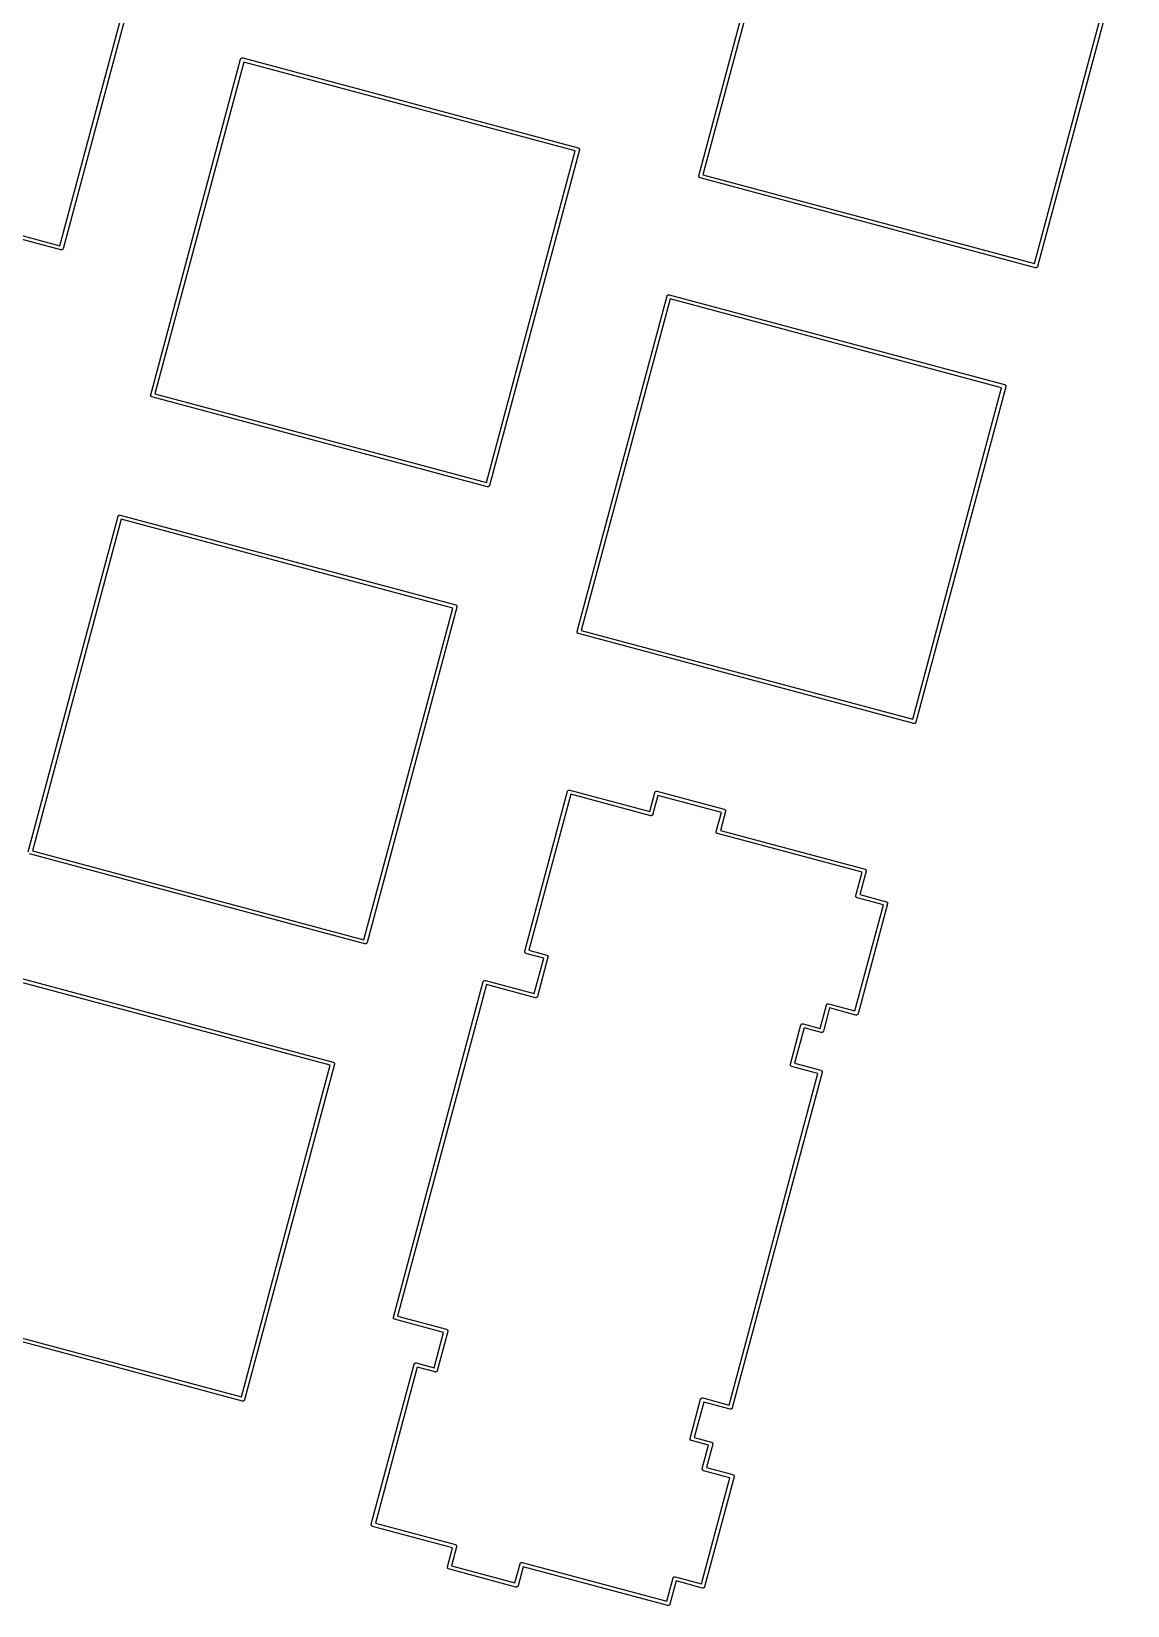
# Model space of a CAD drawing. Extents: x -13 to 326, y -133 to -5.
# Drawn here: x 103.2 to 147.3, y -133.5 to -70.1 of the extents above; entities that cross this region are included whole.
import ezdxf

# ---------------------------------------------------------------- set-up
doc = ezdxf.new("R2010")
doc.units = 0
doc.header["$MEASUREMENT"] = 0
doc.layers.add('BLACK', color=7, linetype='CONTINUOUS')

msp = doc.modelspace()

# ---------------------------------------------------------------- linework, layer by layer
at = {"layer": 'BLACK', "linetype": 'CONTINUOUS'}
for p, q in [((130.054, -75.9189), (133.673, -62.412)), ((133.799, -62.5315), (130.222, -75.8783)), ((104.333, -78.7392), (107.91, -65.3924)), ((108.078, -65.3518), (104.459, -78.8587)), ((143.569, -79.4545), (147.146, -66.1077)), ((147.314, -66.0671), (143.695, -79.574)), ((107.986, -84.7343), (111.605, -71.2274)), ((111.731, -71.3469), (108.155, -84.6937)), ((111.605, -71.2274), (111.607, -71.2209)), ((111.605, -71.2274), (111.605, -71.2274)), ((111.607, -71.2209), (111.611, -71.2153)), ((111.611, -71.2153), (111.614, -71.2092)), ((111.614, -71.2092), (111.619, -71.2044)), ((111.619, -71.2044), (111.622, -71.1988)), ((111.622, -71.1988), (111.628, -71.195)), ((111.628, -71.195), (111.633, -71.1902)), ((111.633, -71.1902), (111.639, -71.1873)), ((111.639, -71.1873), (111.645, -71.1834)), ((111.645, -71.1834), (111.651, -71.1817)), ((111.651, -71.1817), (111.657, -71.1788)), ((111.657, -71.1788), (111.664, -71.1782)), ((111.664, -71.1782), (111.67, -71.1765)), ((111.67, -71.1765), (111.677, -71.1771)), ((111.677, -71.1771), (111.684, -71.1765)), ((111.684, -71.1765), (111.69, -71.1782)), ((111.69, -71.1782), (111.69, -71.1782)), ((111.69, -71.1782), (125.197, -74.7974)), ((125.078, -74.9231), (111.731, -71.3469)), ((104.374, -78.9078), (90.8671, -75.2887)), ((90.9866, -75.1629), (104.333, -78.7392)), ((121.502, -88.2699), (125.078, -74.9231)), ((125.247, -74.8825), (121.627, -88.3894)), ((125.197, -74.7974), (125.197, -74.7974)), ((125.197, -74.7974), (125.204, -74.7991)), ((125.204, -74.7991), (125.209, -74.803)), ((125.209, -74.803), (125.216, -74.8059)), ((125.216, -74.8059), (125.22, -74.8107)), ((125.22, -74.8107), (125.226, -74.8145)), ((125.226, -74.8145), (125.23, -74.8201)), ((125.23, -74.8201), (125.235, -74.8249)), ((125.235, -74.8249), (125.237, -74.831)), ((125.237, -74.831), (125.241, -74.8366)), ((125.241, -74.8366), (125.243, -74.8431)), ((125.243, -74.8431), (125.246, -74.8492)), ((125.246, -74.8492), (125.247, -74.856)), ((125.247, -74.856), (125.248, -74.8625)), ((125.248, -74.876), (125.247, -74.8825)), ((125.247, -74.8825), (125.247, -74.8825)), ((125.248, -74.8625), (125.248, -74.8693)), ((125.248, -74.8693), (125.248, -74.876)), ((130.052, -75.9254), (130.054, -75.9189)), ((130.053, -75.9321), (130.052, -75.9254)), ((130.052, -75.9389), (130.053, -75.9321)), ((130.054, -75.9454), (130.052, -75.9389)), ((130.054, -75.9189), (130.054, -75.9189)), ((130.054, -75.9522), (130.054, -75.9454)), ((130.057, -75.9583), (130.054, -75.9522)), ((130.059, -75.9648), (130.057, -75.9583)), ((130.063, -75.9704), (130.059, -75.9648)), ((130.066, -75.9765), (130.063, -75.9704)), ((130.071, -75.9813), (130.066, -75.9765)), ((130.074, -75.9869), (130.071, -75.9813)), ((130.08, -75.9907), (130.074, -75.9869)), ((130.085, -75.9955), (130.08, -75.9907)), ((130.091, -75.9984), (130.085, -75.9955)), ((130.096, -76.0023), (130.091, -75.9984)), ((130.103, -76.004), (130.096, -76.0023)), ((143.61, -79.6232), (130.103, -76.004)), ((130.103, -76.004), (130.103, -76.004)), ((130.222, -75.8783), (143.569, -79.4545)), ((104.38, -78.9096), (104.374, -78.9078)), ((104.374, -78.9078), (104.374, -78.9078)), ((104.387, -78.909), (104.38, -78.9096)), ((104.394, -78.9096), (104.387, -78.909)), ((104.401, -78.9078), (104.394, -78.9096)), ((104.407, -78.9073), (104.401, -78.9078)), ((104.413, -78.9044), (104.407, -78.9073)), ((104.42, -78.9026), (104.413, -78.9044)), ((104.425, -78.8988), (104.42, -78.9026)), ((104.432, -78.8959), (104.425, -78.8988)), ((104.436, -78.8911), (104.432, -78.8959)), ((104.442, -78.8872), (104.436, -78.8911)), ((104.446, -78.8817), (104.442, -78.8872)), ((104.451, -78.8769), (104.446, -78.8817)), ((104.453, -78.8708), (104.451, -78.8769)), ((104.457, -78.8652), (104.453, -78.8708)), ((104.459, -78.8587), (104.457, -78.8652)), ((104.459, -78.8587), (104.459, -78.8587)), ((143.616, -79.6249), (143.61, -79.6232)), ((143.61, -79.6232), (143.61, -79.6232)), ((143.623, -79.6243), (143.616, -79.6249)), ((143.63, -79.6249), (143.623, -79.6243)), ((143.636, -79.6232), (143.63, -79.6249)), ((143.643, -79.6226), (143.636, -79.6232)), ((143.649, -79.6197), (143.643, -79.6226)), ((143.656, -79.618), (143.649, -79.6197)), ((143.661, -79.6141), (143.656, -79.618)), ((143.668, -79.6112), (143.661, -79.6141)), ((143.672, -79.6064), (143.668, -79.6112)), ((143.678, -79.6026), (143.672, -79.6064)), ((143.682, -79.597), (143.678, -79.6026)), ((143.687, -79.5922), (143.682, -79.597)), ((143.689, -79.5861), (143.687, -79.5922)), ((143.693, -79.5805), (143.689, -79.5861)), ((143.695, -79.574), (143.693, -79.5805)), ((143.695, -79.574), (143.695, -79.574)), ((125.154, -94.265), (128.774, -80.7581)), ((128.899, -80.8776), (125.323, -94.2244)), ((128.774, -80.7581), (128.775, -80.7516)), ((128.774, -80.7581), (128.774, -80.7581)), ((128.775, -80.7516), (128.779, -80.746)), ((128.779, -80.746), (128.782, -80.7399)), ((128.782, -80.7399), (128.787, -80.7351)), ((128.787, -80.7351), (128.791, -80.7296)), ((128.791, -80.7296), (128.796, -80.7257)), ((128.796, -80.7257), (128.801, -80.7209)), ((128.801, -80.7209), (128.807, -80.718)), ((128.807, -80.718), (128.813, -80.7142)), ((128.813, -80.7142), (128.819, -80.7124)), ((128.819, -80.7124), (128.825, -80.7095)), ((128.825, -80.7095), (128.832, -80.7089)), ((128.832, -80.7089), (128.839, -80.7072)), ((128.839, -80.7072), (128.845, -80.7078)), ((128.845, -80.7078), (128.852, -80.7072)), ((128.852, -80.7072), (128.859, -80.7089)), ((128.859, -80.7089), (128.859, -80.7089)), ((128.859, -80.7089), (142.366, -84.3281)), ((142.246, -84.4539), (128.899, -80.8776)), ((107.984, -84.7408), (107.986, -84.7343)), ((107.985, -84.7475), (107.984, -84.7408)), ((107.984, -84.7543), (107.985, -84.7475)), ((107.986, -84.7608), (107.984, -84.7543)), ((107.986, -84.7343), (107.986, -84.7343)), ((107.987, -84.7676), (107.986, -84.7608)), ((107.99, -84.7737), (107.987, -84.7676)), ((107.991, -84.7802), (107.99, -84.7737)), ((107.995, -84.7858), (107.991, -84.7802)), ((107.998, -84.7919), (107.995, -84.7858)), ((108.003, -84.7967), (107.998, -84.7919)), ((108.007, -84.8022), (108.003, -84.7967)), ((108.012, -84.8061), (108.007, -84.8022)), ((108.017, -84.8109), (108.012, -84.8061)), ((108.023, -84.8138), (108.017, -84.8109)), ((108.029, -84.8177), (108.023, -84.8138)), ((108.035, -84.8194), (108.029, -84.8177)), ((121.542, -88.4386), (108.035, -84.8194)), ((108.035, -84.8194), (108.035, -84.8194)), ((108.155, -84.6937), (121.502, -88.2699)), ((138.67, -97.8006), (142.246, -84.4539)), ((142.415, -84.4133), (138.796, -97.9201)), ((142.366, -84.3281), (142.366, -84.3281)), ((142.366, -84.3281), (142.372, -84.3299)), ((142.372, -84.3299), (142.378, -84.3337)), ((142.378, -84.3337), (142.384, -84.3366)), ((142.384, -84.3366), (142.389, -84.3414)), ((142.389, -84.3414), (142.394, -84.3453)), ((142.394, -84.3453), (142.398, -84.3508)), ((142.398, -84.3508), (142.403, -84.3556)), ((142.403, -84.3556), (142.406, -84.3617)), ((142.406, -84.3617), (142.41, -84.3673)), ((142.41, -84.3673), (142.411, -84.3738)), ((142.411, -84.3738), (142.414, -84.38)), ((142.414, -84.38), (142.415, -84.3867)), ((142.415, -84.3867), (142.417, -84.3932)), ((142.417, -84.4067), (142.415, -84.4133)), ((142.415, -84.4133), (142.415, -84.4133)), ((142.417, -84.3932), (142.416, -84.4)), ((142.416, -84.4), (142.417, -84.4067)), ((121.549, -88.4403), (121.542, -88.4386)), ((121.542, -88.4386), (121.542, -88.4386)), ((121.555, -88.4397), (121.549, -88.4403)), ((121.562, -88.4403), (121.555, -88.4397)), ((121.569, -88.4386), (121.562, -88.4403)), ((121.576, -88.438), (121.569, -88.4386)), ((121.582, -88.4351), (121.576, -88.438)), ((121.588, -88.4334), (121.582, -88.4351)), ((121.594, -88.4295), (121.588, -88.4334)), ((121.6, -88.4266), (121.594, -88.4295)), ((121.605, -88.4218), (121.6, -88.4266)), ((121.61, -88.4179), (121.605, -88.4218)), ((121.614, -88.4124), (121.61, -88.4179)), ((121.619, -88.4076), (121.614, -88.4124)), ((121.622, -88.4015), (121.619, -88.4076)), ((121.626, -88.3959), (121.622, -88.4015)), ((121.627, -88.3894), (121.626, -88.3959)), ((121.627, -88.3894), (121.627, -88.3894)), ((103.056, -103.135), (106.675, -89.6283)), ((106.801, -89.7478), (103.224, -103.095)), ((106.675, -89.6283), (106.677, -89.6217)), ((106.675, -89.6283), (106.675, -89.6283)), ((106.677, -89.6217), (106.68, -89.6162)), ((106.68, -89.6162), (106.683, -89.6101)), ((106.683, -89.6101), (106.688, -89.6053)), ((106.688, -89.6053), (106.692, -89.5997)), ((106.692, -89.5997), (106.698, -89.5958)), ((106.698, -89.5958), (106.702, -89.5911)), ((106.702, -89.5911), (106.708, -89.5882)), ((106.708, -89.5882), (106.714, -89.5843)), ((106.714, -89.5843), (106.721, -89.5826)), ((106.721, -89.5826), (106.727, -89.5797)), ((106.727, -89.5797), (106.733, -89.5791)), ((106.733, -89.5791), (106.74, -89.5774)), ((106.74, -89.5774), (106.747, -89.5779)), ((106.747, -89.5779), (106.753, -89.5774)), ((106.753, -89.5774), (106.76, -89.5791)), ((106.76, -89.5791), (106.76, -89.5791)), ((106.76, -89.5791), (120.267, -93.1983)), ((120.147, -93.324), (106.801, -89.7478)), ((116.571, -106.671), (120.147, -93.324)), ((120.316, -93.2834), (116.697, -106.79)), ((120.267, -93.1983), (120.267, -93.1983)), ((120.267, -93.1983), (120.273, -93.2)), ((120.273, -93.2), (120.279, -93.2039)), ((120.279, -93.2039), (120.285, -93.2068)), ((120.285, -93.2068), (120.29, -93.2116)), ((120.29, -93.2116), (120.295, -93.2154)), ((120.295, -93.2154), (120.299, -93.221)), ((120.299, -93.221), (120.304, -93.2258)), ((120.304, -93.2258), (120.307, -93.2319)), ((120.307, -93.2319), (120.311, -93.2374)), ((120.311, -93.2374), (120.313, -93.244)), ((120.313, -93.244), (120.315, -93.2501)), ((120.315, -93.2501), (120.316, -93.2569)), ((120.316, -93.2569), (120.318, -93.2634)), ((120.318, -93.2769), (120.316, -93.2834)), ((120.316, -93.2834), (120.316, -93.2834)), ((120.318, -93.2634), (120.317, -93.2701)), ((120.317, -93.2701), (120.318, -93.2769)), ((125.153, -94.2715), (125.154, -94.265)), ((125.153, -94.2783), (125.153, -94.2715)), ((125.153, -94.285), (125.153, -94.2783)), ((125.154, -94.2915), (125.153, -94.285)), ((125.154, -94.265), (125.154, -94.265)), ((125.155, -94.2983), (125.154, -94.2915)), ((125.158, -94.3044), (125.155, -94.2983)), ((125.16, -94.311), (125.158, -94.3044)), ((125.164, -94.3165), (125.16, -94.311)), ((125.166, -94.3226), (125.164, -94.3165)), ((125.171, -94.3274), (125.166, -94.3226)), ((125.175, -94.333), (125.171, -94.3274)), ((125.181, -94.3369), (125.175, -94.333)), ((125.185, -94.3416), (125.181, -94.3369)), ((125.192, -94.3445), (125.185, -94.3416)), ((125.197, -94.3484), (125.192, -94.3445)), ((125.204, -94.3501), (125.197, -94.3484)), ((138.71, -97.9693), (125.204, -94.3501)), ((125.204, -94.3501), (125.204, -94.3501)), ((125.323, -94.2244), (138.67, -97.8006)), ((138.717, -97.971), (138.71, -97.9693)), ((138.71, -97.9693), (138.71, -97.9693)), ((138.724, -97.9705), (138.717, -97.971)), ((138.73, -97.971), (138.724, -97.9705)), ((138.737, -97.9693), (138.73, -97.971)), ((138.744, -97.9687), (138.737, -97.9693)), ((138.75, -97.9658), (138.744, -97.9687)), ((138.756, -97.9641), (138.75, -97.9658)), ((138.762, -97.9602), (138.756, -97.9641)), ((138.768, -97.9573), (138.762, -97.9602)), ((138.773, -97.9526), (138.768, -97.9573)), ((138.778, -97.9487), (138.773, -97.9526)), ((138.782, -97.9431), (138.778, -97.9487)), ((138.787, -97.9383), (138.782, -97.9431)), ((138.79, -97.9322), (138.787, -97.9383)), ((138.794, -97.9267), (138.79, -97.9322)), ((138.796, -97.9201), (138.794, -97.9267)), ((138.796, -97.9201), (138.796, -97.9201)), ((123.046, -107.137), (124.772, -100.696)), ((124.772, -100.696), (124.774, -100.69)), ((124.772, -100.696), (124.772, -100.696)), ((124.774, -100.69), (124.778, -100.684)), ((124.778, -100.684), (124.781, -100.678)), ((124.781, -100.678), (124.786, -100.673)), ((124.786, -100.673), (124.789, -100.668)), ((124.789, -100.668), (124.795, -100.664)), ((124.795, -100.664), (124.8, -100.659)), ((124.8, -100.659), (124.806, -100.656)), ((124.806, -100.656), (124.811, -100.653)), ((124.811, -100.653), (124.818, -100.651)), ((124.818, -100.651), (124.824, -100.648)), ((124.824, -100.648), (124.831, -100.647)), ((124.831, -100.647), (124.837, -100.646)), ((124.837, -100.646), (124.844, -100.646)), ((124.844, -100.646), (124.851, -100.646)), ((124.851, -100.646), (124.857, -100.647)), ((124.857, -100.647), (124.857, -100.647)), ((124.857, -100.647), (128.078, -101.51)), ((128.283, -100.743), (128.285, -100.737)), ((128.285, -100.737), (128.289, -100.731)), ((128.289, -100.731), (128.292, -100.725)), ((128.292, -100.725), (128.297, -100.72)), ((128.297, -100.72), (128.301, -100.715)), ((128.301, -100.715), (128.306, -100.711)), ((128.306, -100.711), (128.311, -100.706)), ((128.311, -100.706), (128.317, -100.703)), ((128.317, -100.703), (128.323, -100.699)), ((128.323, -100.699), (128.329, -100.697)), ((128.329, -100.697), (128.335, -100.695)), ((128.335, -100.695), (128.342, -100.694)), ((128.342, -100.694), (128.348, -100.692)), ((128.348, -100.692), (128.355, -100.693)), ((128.355, -100.693), (128.362, -100.692)), ((128.362, -100.692), (128.369, -100.694)), ((128.369, -100.694), (128.369, -100.694)), ((128.369, -100.694), (131.08, -101.421)), ((124.898, -100.816), (123.215, -107.097)), ((128.118, -101.679), (124.898, -100.816)), ((128.078, -101.51), (128.283, -100.743)), ((128.409, -100.863), (128.209, -101.61)), ((128.283, -100.743), (128.283, -100.743)), ((130.961, -101.546), (128.409, -100.863)), ((128.125, -101.681), (128.118, -101.679)), ((128.118, -101.679), (128.118, -101.679)), ((128.132, -101.68), (128.125, -101.681)), ((128.138, -101.681), (128.132, -101.68)), ((128.145, -101.679), (128.138, -101.681)), ((128.152, -101.678), (128.145, -101.679)), ((128.158, -101.675), (128.152, -101.678)), ((128.164, -101.674), (128.158, -101.675)), ((128.17, -101.67), (128.164, -101.674)), ((128.176, -101.667), (128.17, -101.67)), ((128.181, -101.662), (128.176, -101.667)), ((128.186, -101.658), (128.181, -101.662)), ((128.19, -101.653), (128.186, -101.658)), ((128.195, -101.648), (128.19, -101.653)), ((128.198, -101.642), (128.195, -101.648)), ((128.202, -101.636), (128.198, -101.642)), ((128.209, -101.61), (128.202, -101.636)), ((130.755, -102.313), (130.961, -101.546)), ((131.129, -101.506), (130.924, -102.273)), ((131.08, -101.421), (131.08, -101.421)), ((131.08, -101.421), (131.087, -101.422)), ((131.087, -101.422), (131.092, -101.426)), ((131.092, -101.426), (131.098, -101.429)), ((131.098, -101.429), (131.103, -101.434)), ((131.103, -101.434), (131.109, -101.438)), ((131.109, -101.438), (131.113, -101.443)), ((131.113, -101.443), (131.117, -101.448)), ((131.117, -101.448), (131.12, -101.454)), ((131.12, -101.454), (131.124, -101.46)), ((131.124, -101.46), (131.126, -101.466)), ((131.126, -101.466), (131.129, -101.472)), ((131.129, -101.472), (131.129, -101.479)), ((131.129, -101.479), (131.131, -101.486)), ((131.131, -101.499), (131.129, -101.506)), ((131.129, -101.506), (131.129, -101.506)), ((131.131, -101.486), (131.131, -101.493)), ((131.131, -101.493), (131.131, -101.499)), ((130.753, -102.32), (130.755, -102.313)), ((130.754, -102.327), (130.753, -102.32)), ((130.753, -102.333), (130.754, -102.327)), ((130.755, -102.34), (130.753, -102.333)), ((130.755, -102.313), (130.755, -102.313)), ((130.756, -102.347), (130.755, -102.34)), ((130.759, -102.353), (130.756, -102.347)), ((130.76, -102.359), (130.759, -102.353)), ((130.764, -102.365), (130.76, -102.359)), ((130.767, -102.371), (130.764, -102.365)), ((130.772, -102.376), (130.767, -102.371)), ((130.776, -102.381), (130.772, -102.376)), ((130.781, -102.385), (130.776, -102.381)), ((130.786, -102.39), (130.781, -102.385)), ((130.792, -102.393), (130.786, -102.39)), ((130.798, -102.397), (130.792, -102.393)), ((130.804, -102.399), (130.798, -102.397)), ((136.625, -103.958), (130.804, -102.399)), ((130.804, -102.399), (130.804, -102.399)), ((130.924, -102.273), (136.745, -103.833)), ((116.612, -106.839), (103.105, -103.22)), ((103.224, -103.095), (116.571, -106.671)), ((136.745, -103.833), (136.745, -103.833)), ((136.745, -103.833), (136.751, -103.834)), ((136.751, -103.834), (136.757, -103.838)), ((136.757, -103.838), (136.763, -103.841)), ((136.763, -103.841), (136.768, -103.846)), ((136.768, -103.846), (136.774, -103.85)), ((136.774, -103.85), (136.777, -103.855)), ((136.777, -103.855), (136.782, -103.86)), ((136.782, -103.86), (136.785, -103.866)), ((136.785, -103.866), (136.789, -103.872)), ((136.789, -103.872), (136.791, -103.878)), ((136.791, -103.878), (136.794, -103.884)), ((136.794, -103.884), (136.794, -103.891)), ((136.794, -103.891), (136.796, -103.898)), ((136.796, -103.898), (136.795, -103.904)), ((136.795, -103.904), (136.796, -103.911)), ((136.374, -104.897), (136.625, -103.958)), ((136.794, -103.918), (136.543, -104.856)), ((136.796, -103.911), (136.794, -103.918)), ((136.794, -103.918), (136.794, -103.918)), ((136.372, -104.904), (136.374, -104.897)), ((136.373, -104.91), (136.372, -104.904)), ((136.372, -104.917), (136.373, -104.91)), ((136.374, -104.924), (136.372, -104.917)), ((136.374, -104.897), (136.374, -104.897)), ((136.375, -104.93), (136.374, -104.924)), ((136.377, -104.937), (136.375, -104.93)), ((136.379, -104.943), (136.377, -104.937)), ((136.383, -104.949), (136.379, -104.943)), ((136.386, -104.955), (136.383, -104.949)), ((136.391, -104.96), (136.386, -104.955)), ((136.395, -104.965), (136.391, -104.96)), ((136.4, -104.969), (136.395, -104.965)), ((136.405, -104.974), (136.4, -104.969)), ((136.411, -104.977), (136.405, -104.974)), ((136.417, -104.98), (136.411, -104.977)), ((136.423, -104.982), (136.417, -104.98)), ((137.485, -105.267), (136.423, -104.982)), ((136.423, -104.982), (136.423, -104.982)), ((136.543, -104.856), (137.604, -105.141)), ((137.604, -105.141), (137.604, -105.141)), ((137.604, -105.141), (137.611, -105.143)), ((137.611, -105.143), (137.616, -105.147)), ((137.616, -105.147), (137.622, -105.149)), ((137.622, -105.149), (137.627, -105.154)), ((137.627, -105.154), (137.633, -105.158)), ((137.633, -105.158), (137.636, -105.164)), ((137.636, -105.164), (137.641, -105.168)), ((137.641, -105.168), (137.644, -105.175)), ((137.644, -105.175), (137.648, -105.18)), ((136.341, -109.536), (137.485, -105.267)), ((137.653, -105.226), (136.466, -109.655)), ((137.648, -105.18), (137.65, -105.187)), ((137.65, -105.187), (137.653, -105.193)), ((137.653, -105.193), (137.653, -105.199)), ((137.653, -105.199), (137.655, -105.206)), ((137.655, -105.22), (137.653, -105.226)), ((137.653, -105.226), (137.653, -105.226)), ((137.655, -105.206), (137.654, -105.213)), ((137.654, -105.213), (137.655, -105.22)), ((116.618, -106.841), (116.612, -106.839)), ((116.612, -106.839), (116.612, -106.839)), ((116.625, -106.841), (116.618, -106.841)), ((116.632, -106.841), (116.625, -106.841)), ((116.638, -106.839), (116.632, -106.841)), ((116.645, -106.839), (116.638, -106.839)), ((116.651, -106.836), (116.645, -106.839)), ((116.658, -106.834), (116.651, -106.836)), ((116.663, -106.83), (116.658, -106.834)), ((116.669, -106.828), (116.663, -106.83)), ((116.674, -106.823), (116.669, -106.828)), ((116.68, -106.819), (116.674, -106.823)), ((116.684, -106.813), (116.68, -106.819)), ((116.688, -106.809), (116.684, -106.813)), ((116.691, -106.802), (116.688, -106.809)), ((116.695, -106.797), (116.691, -106.802)), ((116.697, -106.79), (116.695, -106.797)), ((116.697, -106.79), (116.697, -106.79)), ((123.045, -107.144), (123.046, -107.137)), ((123.045, -107.151), (123.045, -107.144)), ((123.045, -107.157), (123.045, -107.151)), ((123.046, -107.164), (123.045, -107.157)), ((123.046, -107.137), (123.046, -107.137)), ((123.047, -107.171), (123.046, -107.164)), ((123.05, -107.177), (123.047, -107.171)), ((123.052, -107.183), (123.05, -107.177)), ((123.055, -107.189), (123.052, -107.183)), ((123.058, -107.195), (123.055, -107.189)), ((123.063, -107.2), (123.058, -107.195)), ((123.067, -107.205), (123.063, -107.2)), ((123.073, -107.209), (123.067, -107.205)), ((123.077, -107.214), (123.073, -107.209)), ((123.083, -107.217), (123.077, -107.214)), ((123.089, -107.221), (123.083, -107.217)), ((123.096, -107.223), (123.089, -107.221)), ((123.813, -107.415), (123.096, -107.223)), ((123.096, -107.223), (123.096, -107.223)), ((123.215, -107.097), (123.933, -107.289)), ((123.432, -108.838), (123.813, -107.415)), ((123.982, -107.374), (123.558, -108.957)), ((123.933, -107.289), (123.933, -107.289)), ((123.933, -107.289), (123.94, -107.291)), ((123.94, -107.291), (123.945, -107.295)), ((123.945, -107.295), (123.951, -107.298)), ((123.951, -107.298), (123.956, -107.302)), ((123.956, -107.302), (123.962, -107.306)), ((123.962, -107.306), (123.965, -107.312)), ((123.965, -107.312), (123.97, -107.317)), ((123.97, -107.317), (123.973, -107.323)), ((123.973, -107.323), (123.977, -107.328)), ((123.977, -107.328), (123.979, -107.335)), ((123.979, -107.335), (123.982, -107.341)), ((123.982, -107.341), (123.982, -107.348)), ((123.982, -107.348), (123.984, -107.354)), ((123.984, -107.368), (123.982, -107.374)), ((123.982, -107.374), (123.982, -107.374)), ((123.984, -107.354), (123.983, -107.361)), ((123.983, -107.361), (123.984, -107.368)), ((101.829, -107.98), (115.336, -111.599)), ((115.217, -111.725), (101.87, -108.149)), ((121.383, -108.347), (121.386, -108.341)), ((121.386, -108.341), (121.391, -108.336)), ((121.391, -108.336), (121.395, -108.331)), ((121.395, -108.331), (121.401, -108.327)), ((121.401, -108.327), (121.405, -108.322)), ((121.405, -108.322), (121.411, -108.319)), ((121.411, -108.319), (121.417, -108.315)), ((121.417, -108.315), (121.424, -108.314)), ((121.424, -108.314), (121.43, -108.311)), ((121.43, -108.311), (121.436, -108.31)), ((121.436, -108.31), (121.443, -108.309)), ((121.443, -108.309), (121.45, -108.309)), ((121.45, -108.309), (121.456, -108.309)), ((121.456, -108.309), (121.463, -108.31)), ((121.463, -108.31), (121.463, -108.31)), ((121.463, -108.31), (123.432, -108.838)), ((117.759, -121.866), (121.378, -108.359)), ((121.504, -108.479), (117.927, -121.826)), ((121.378, -108.359), (121.38, -108.353)), ((121.378, -108.359), (121.378, -108.359)), ((121.38, -108.353), (121.383, -108.347)), ((123.473, -109.007), (121.504, -108.479)), ((123.549, -108.976), (123.545, -108.98)), ((123.552, -108.969), (123.549, -108.976)), ((123.556, -108.964), (123.552, -108.969)), ((123.558, -108.957), (123.556, -108.964)), ((123.558, -108.957), (123.558, -108.957)), ((123.479, -109.008), (123.473, -109.007)), ((123.473, -109.007), (123.473, -109.007)), ((123.486, -109.008), (123.479, -109.008)), ((123.493, -109.008), (123.486, -109.008)), ((123.499, -109.007), (123.493, -109.008)), ((123.506, -109.006), (123.499, -109.007)), ((123.512, -109.003), (123.506, -109.006)), ((123.519, -109.001), (123.512, -109.003)), ((123.524, -108.997), (123.519, -109.001)), ((123.53, -108.995), (123.524, -108.997)), ((123.535, -108.99), (123.53, -108.995)), ((123.541, -108.986), (123.535, -108.99)), ((123.545, -108.98), (123.541, -108.986)), ((134.943, -110.239), (135.194, -109.3)), ((135.32, -109.42), (135.068, -110.359)), ((135.194, -109.3), (135.196, -109.294)), ((135.194, -109.3), (135.194, -109.3)), ((135.196, -109.294), (135.2, -109.288)), ((135.2, -109.288), (135.203, -109.282)), ((135.203, -109.282), (135.207, -109.277)), ((135.207, -109.277), (135.211, -109.272)), ((135.211, -109.272), (135.217, -109.268)), ((135.217, -109.268), (135.222, -109.263)), ((135.222, -109.263), (135.228, -109.26)), ((135.228, -109.26), (135.233, -109.256)), ((135.233, -109.256), (135.24, -109.255)), ((135.24, -109.255), (135.246, -109.252)), ((135.246, -109.252), (135.253, -109.251)), ((135.253, -109.251), (135.259, -109.249)), ((135.259, -109.249), (135.266, -109.25)), ((135.266, -109.25), (135.273, -109.249)), ((135.273, -109.249), (135.279, -109.251)), ((135.279, -109.251), (135.279, -109.251)), ((135.279, -109.251), (136.341, -109.536)), ((136.381, -109.704), (135.32, -109.42)), ((133.74, -111.686), (134.164, -110.103)), ((134.29, -110.222), (133.908, -111.645)), ((134.164, -110.103), (134.166, -110.096)), ((134.164, -110.103), (134.164, -110.103)), ((134.166, -110.096), (134.17, -110.09)), ((134.17, -110.09), (134.172, -110.084)), ((134.172, -110.084), (134.177, -110.08)), ((134.177, -110.08), (134.181, -110.074)), ((134.181, -110.074), (134.187, -110.07)), ((134.187, -110.07), (134.191, -110.065)), ((134.191, -110.065), (134.198, -110.062)), ((134.198, -110.062), (134.203, -110.059)), ((134.203, -110.059), (134.21, -110.057)), ((134.21, -110.057), (134.216, -110.054)), ((134.216, -110.054), (134.223, -110.053)), ((134.223, -110.053), (134.229, -110.052)), ((134.229, -110.052), (134.236, -110.052)), ((134.236, -110.052), (134.243, -110.052)), ((134.243, -110.052), (134.249, -110.053)), ((134.249, -110.053), (134.249, -110.053)), ((134.249, -110.053), (134.943, -110.239)), ((134.983, -110.408), (134.29, -110.222)), ((136.388, -109.706), (136.381, -109.704)), ((136.381, -109.704), (136.381, -109.704)), ((136.395, -109.705), (136.388, -109.706)), ((136.401, -109.706), (136.395, -109.705)), ((136.408, -109.704), (136.401, -109.706)), ((136.415, -109.704), (136.408, -109.704)), ((136.421, -109.701), (136.415, -109.704)), ((136.427, -109.699), (136.421, -109.701)), ((136.433, -109.695), (136.427, -109.699)), ((136.439, -109.692), (136.433, -109.695)), ((136.444, -109.688), (136.439, -109.692)), ((136.449, -109.684), (136.444, -109.688)), ((136.453, -109.678), (136.449, -109.684)), ((136.458, -109.673), (136.453, -109.678)), ((136.461, -109.667), (136.458, -109.673)), ((136.465, -109.662), (136.461, -109.667)), ((136.466, -109.655), (136.465, -109.662)), ((136.466, -109.655), (136.466, -109.655)), ((134.99, -110.41), (134.983, -110.408)), ((134.983, -110.408), (134.983, -110.408)), ((134.996, -110.409), (134.99, -110.41)), ((135.003, -110.41), (134.996, -110.409)), ((135.01, -110.408), (135.003, -110.41)), ((135.016, -110.407), (135.01, -110.408)), ((135.023, -110.404), (135.016, -110.407)), ((135.029, -110.403), (135.023, -110.404)), ((135.035, -110.399), (135.029, -110.403)), ((135.041, -110.396), (135.035, -110.399)), ((135.046, -110.391), (135.041, -110.396)), ((135.051, -110.387), (135.046, -110.391)), ((135.055, -110.382), (135.051, -110.387)), ((135.06, -110.377), (135.055, -110.382)), ((135.063, -110.371), (135.06, -110.377)), ((135.067, -110.365), (135.063, -110.371)), ((135.068, -110.359), (135.067, -110.365)), ((135.068, -110.359), (135.068, -110.359)), ((111.641, -125.072), (115.217, -111.725)), ((115.386, -111.684), (111.766, -125.191)), ((115.336, -111.599), (115.336, -111.599)), ((115.336, -111.599), (115.343, -111.601)), ((115.343, -111.601), (115.348, -111.605)), ((115.348, -111.605), (115.355, -111.608)), ((115.355, -111.608), (115.359, -111.612)), ((115.359, -111.612), (115.365, -111.616)), ((115.365, -111.616), (115.369, -111.622)), ((115.369, -111.622), (115.374, -111.627)), ((115.374, -111.627), (115.376, -111.633)), ((115.376, -111.633), (115.38, -111.638)), ((115.38, -111.638), (115.382, -111.645)), ((115.382, -111.645), (115.385, -111.651)), ((115.385, -111.651), (115.386, -111.658)), ((115.386, -111.658), (115.387, -111.664)), ((115.387, -111.678), (115.386, -111.684)), ((115.386, -111.684), (115.386, -111.684)), ((115.387, -111.664), (115.387, -111.671)), ((115.387, -111.671), (115.387, -111.678)), ((131.274, -125.402), (134.85, -112.055)), ((135.019, -112.015), (131.4, -125.521)), ((133.738, -111.692), (133.74, -111.686)), ((133.739, -111.699), (133.738, -111.692)), ((133.738, -111.706), (133.739, -111.699)), ((133.74, -111.712), (133.738, -111.706)), ((133.74, -111.686), (133.74, -111.686)), ((133.74, -111.719), (133.74, -111.712)), ((133.743, -111.725), (133.74, -111.719)), ((133.745, -111.732), (133.743, -111.725)), ((133.749, -111.737), (133.745, -111.732)), ((133.752, -111.743), (133.749, -111.737)), ((133.757, -111.748), (133.752, -111.743)), ((133.76, -111.754), (133.757, -111.748)), ((133.766, -111.757), (133.76, -111.754)), ((133.771, -111.762), (133.766, -111.757)), ((133.777, -111.765), (133.771, -111.762)), ((133.782, -111.769), (133.777, -111.765)), ((133.789, -111.771), (133.782, -111.769)), ((134.85, -112.055), (133.789, -111.771)), ((133.789, -111.771), (133.789, -111.771)), ((133.908, -111.645), (134.97, -111.929)), ((134.97, -111.929), (134.97, -111.929)), ((134.97, -111.929), (134.976, -111.931)), ((134.976, -111.931), (134.982, -111.935)), ((134.982, -111.935), (134.988, -111.938)), ((134.988, -111.938), (134.993, -111.943)), ((134.993, -111.943), (134.998, -111.947)), ((134.998, -111.947), (135.002, -111.952)), ((135.002, -111.952), (135.007, -111.957)), ((135.007, -111.957), (135.01, -111.963)), ((135.01, -111.963), (135.014, -111.969)), ((135.014, -111.969), (135.016, -111.975)), ((135.016, -111.975), (135.018, -111.981)), ((135.018, -111.981), (135.019, -111.988)), ((135.019, -111.988), (135.021, -111.995)), ((135.021, -112.008), (135.019, -112.015)), ((135.019, -112.015), (135.019, -112.015)), ((135.021, -111.995), (135.02, -112.001)), ((135.02, -112.001), (135.021, -112.008)), ((111.681, -125.24), (98.1743, -121.621)), ((98.2938, -121.495), (111.641, -125.072)), ((117.757, -121.873), (117.759, -121.866)), ((117.758, -121.88), (117.757, -121.873)), ((117.757, -121.886), (117.758, -121.88)), ((117.759, -121.893), (117.757, -121.886)), ((117.759, -121.866), (117.759, -121.866)), ((117.759, -121.9), (117.759, -121.893)), ((117.762, -121.906), (117.759, -121.9)), ((117.764, -121.912), (117.762, -121.906)), ((117.768, -121.918), (117.764, -121.912)), ((117.771, -121.924), (117.768, -121.918)), ((117.775, -121.929), (117.771, -121.924)), ((117.779, -121.934), (117.775, -121.929)), ((117.785, -121.938), (117.779, -121.934)), ((117.79, -121.943), (117.785, -121.938)), ((117.796, -121.946), (117.79, -121.943)), ((117.801, -121.95), (117.796, -121.946)), ((117.808, -121.951), (117.801, -121.95)), ((119.777, -122.479), (117.808, -121.951)), ((117.808, -121.951), (117.808, -121.951)), ((117.927, -121.826), (119.897, -122.353)), ((119.396, -123.902), (119.777, -122.479)), ((119.946, -122.439), (119.522, -124.022)), ((119.897, -122.353), (119.897, -122.353)), ((119.897, -122.353), (119.903, -122.355)), ((119.903, -122.355), (119.909, -122.359)), ((119.909, -122.359), (119.915, -122.362)), ((119.915, -122.362), (119.92, -122.367)), ((119.92, -122.367), (119.925, -122.371)), ((119.925, -122.371), (119.929, -122.376)), ((119.929, -122.376), (119.934, -122.381)), ((119.934, -122.381), (119.937, -122.387)), ((119.937, -122.387), (119.94, -122.393)), ((119.94, -122.393), (119.942, -122.399)), ((119.942, -122.399), (119.945, -122.405)), ((119.945, -122.405), (119.946, -122.412)), ((119.946, -122.412), (119.947, -122.418)), ((119.947, -122.432), (119.946, -122.439)), ((119.946, -122.439), (119.946, -122.439)), ((119.947, -122.418), (119.947, -122.425)), ((119.947, -122.425), (119.947, -122.432)), ((116.867, -130.2), (118.593, -123.759)), ((118.718, -123.878), (117.035, -130.159)), ((118.593, -123.759), (118.594, -123.752)), ((118.593, -123.759), (118.593, -123.759)), ((118.594, -123.752), (118.598, -123.747)), ((118.598, -123.747), (118.601, -123.741)), ((118.601, -123.741), (118.606, -123.736)), ((118.606, -123.736), (118.61, -123.73)), ((118.61, -123.73), (118.615, -123.726)), ((118.615, -123.726), (118.62, -123.722)), ((118.62, -123.722), (118.626, -123.719)), ((118.626, -123.719), (118.632, -123.715)), ((118.632, -123.715), (118.638, -123.713)), ((118.638, -123.713), (118.645, -123.71)), ((118.645, -123.71), (118.651, -123.71)), ((118.651, -123.71), (118.658, -123.708)), ((118.658, -123.708), (118.665, -123.709)), ((118.665, -123.709), (118.671, -123.708)), ((118.671, -123.708), (118.678, -123.71)), ((118.678, -123.71), (118.678, -123.71)), ((118.678, -123.71), (119.396, -123.902)), ((119.436, -124.071), (118.718, -123.878)), ((119.443, -124.073), (119.436, -124.071)), ((119.436, -124.071), (119.436, -124.071)), ((119.45, -124.072), (119.443, -124.073)), ((119.456, -124.073), (119.45, -124.072)), ((119.463, -124.071), (119.456, -124.073)), ((119.47, -124.07), (119.463, -124.071)), ((119.476, -124.067), (119.47, -124.07)), ((119.482, -124.066), (119.476, -124.067)), ((119.488, -124.062), (119.482, -124.066)), ((119.494, -124.059), (119.488, -124.062)), ((119.499, -124.054), (119.494, -124.059)), ((119.504, -124.05), (119.499, -124.054)), ((119.508, -124.045), (119.504, -124.05)), ((119.513, -124.04), (119.508, -124.045)), ((119.516, -124.034), (119.513, -124.04)), ((119.52, -124.028), (119.516, -124.034)), ((119.522, -124.022), (119.52, -124.028)), ((119.522, -124.022), (119.522, -124.022)), ((111.688, -125.242), (111.681, -125.24)), ((111.681, -125.24), (111.681, -125.24)), ((111.694, -125.242), (111.688, -125.242)), ((111.701, -125.242), (111.694, -125.242)), ((111.708, -125.24), (111.701, -125.242)), ((111.715, -125.24), (111.708, -125.24)), ((111.721, -125.237), (111.715, -125.24)), ((111.727, -125.235), (111.721, -125.237)), ((111.733, -125.231), (111.727, -125.235)), ((111.739, -125.228), (111.733, -125.231)), ((111.744, -125.224), (111.739, -125.228)), ((111.749, -125.22), (111.744, -125.224)), ((111.753, -125.214), (111.749, -125.22)), ((111.758, -125.209), (111.753, -125.214)), ((111.761, -125.203), (111.758, -125.209)), ((111.765, -125.198), (111.761, -125.203)), ((111.766, -125.191), (111.765, -125.198)), ((111.766, -125.191), (111.766, -125.191)), ((129.703, -126.75), (130.128, -125.167)), ((130.253, -125.286), (129.872, -126.709)), ((130.128, -125.167), (130.129, -125.16)), ((130.128, -125.167), (130.128, -125.167)), ((130.129, -125.16), (130.133, -125.155)), ((130.133, -125.155), (130.136, -125.149)), ((130.136, -125.149), (130.141, -125.144)), ((130.141, -125.144), (130.145, -125.138)), ((130.145, -125.138), (130.15, -125.134)), ((130.15, -125.134), (130.155, -125.13)), ((130.155, -125.13), (130.161, -125.127)), ((130.161, -125.127), (130.167, -125.123)), ((130.167, -125.123), (130.173, -125.121)), ((130.173, -125.121), (130.179, -125.118)), ((130.179, -125.118), (130.186, -125.118)), ((130.186, -125.118), (130.193, -125.116)), ((130.193, -125.116), (130.199, -125.116)), ((130.199, -125.116), (130.206, -125.116)), ((130.206, -125.116), (130.213, -125.118)), ((130.213, -125.118), (130.213, -125.118)), ((130.213, -125.118), (131.274, -125.402)), ((131.315, -125.571), (130.253, -125.286)), ((131.321, -125.572), (131.315, -125.571)), ((131.315, -125.571), (131.315, -125.571)), ((131.328, -125.572), (131.321, -125.572)), ((131.335, -125.572), (131.328, -125.572)), ((131.341, -125.571), (131.335, -125.572)), ((131.348, -125.57), (131.341, -125.571)), ((131.354, -125.567), (131.348, -125.57)), ((131.361, -125.565), (131.354, -125.567)), ((131.366, -125.562), (131.361, -125.565)), ((131.372, -125.559), (131.366, -125.562)), ((131.377, -125.554), (131.372, -125.559)), ((131.383, -125.55), (131.377, -125.554)), ((131.387, -125.544), (131.383, -125.55)), ((131.391, -125.54), (131.387, -125.544)), ((131.394, -125.534), (131.391, -125.54)), ((131.398, -125.528), (131.394, -125.534)), ((131.4, -125.521), (131.398, -125.528)), ((131.4, -125.521), (131.4, -125.521)), ((129.872, -126.709), (130.565, -126.895)), ((129.702, -126.756), (129.703, -126.75)), ((129.702, -126.763), (129.702, -126.756)), ((129.702, -126.77), (129.702, -126.763)), ((129.703, -126.776), (129.702, -126.77)), ((129.703, -126.75), (129.703, -126.75)), ((129.704, -126.783), (129.703, -126.776)), ((129.707, -126.789), (129.704, -126.783)), ((129.709, -126.796), (129.707, -126.789)), ((129.712, -126.801), (129.709, -126.796)), ((129.715, -126.807), (129.712, -126.801)), ((129.72, -126.812), (129.715, -126.807)), ((129.724, -126.818), (129.72, -126.812)), ((129.729, -126.822), (129.724, -126.818)), ((129.734, -126.826), (129.729, -126.822)), ((129.74, -126.829), (129.734, -126.826)), ((129.746, -126.833), (129.74, -126.829)), ((129.753, -126.835), (129.746, -126.833)), ((130.446, -127.021), (129.753, -126.835)), ((129.753, -126.835), (129.753, -126.835)), ((130.194, -127.96), (130.446, -127.021)), ((130.615, -126.98), (130.363, -127.919)), ((130.565, -126.895), (130.565, -126.895)), ((130.565, -126.895), (130.572, -126.897)), ((130.572, -126.897), (130.577, -126.901)), ((130.577, -126.901), (130.584, -126.904)), ((130.584, -126.904), (130.588, -126.908)), ((130.588, -126.908), (130.594, -126.912)), ((130.594, -126.912), (130.598, -126.918)), ((130.598, -126.918), (130.603, -126.923)), ((130.603, -126.923), (130.605, -126.929)), ((130.605, -126.929), (130.609, -126.934)), ((130.609, -126.934), (130.611, -126.941)), ((130.611, -126.941), (130.614, -126.947)), ((130.614, -126.947), (130.615, -126.954)), ((130.615, -126.954), (130.616, -126.96)), ((130.616, -126.974), (130.615, -126.98)), ((130.615, -126.98), (130.615, -126.98)), ((130.616, -126.96), (130.616, -126.967)), ((130.616, -126.967), (130.616, -126.974)), ((130.193, -127.966), (130.194, -127.96)), ((130.193, -127.973), (130.193, -127.966)), ((130.193, -127.98), (130.193, -127.973)), ((130.194, -127.986), (130.193, -127.98)), ((130.194, -127.96), (130.194, -127.96)), ((130.363, -127.919), (131.424, -128.203)), ((130.161, -132.598), (131.305, -128.329)), ((130.195, -127.993), (130.194, -127.986)), ((130.198, -127.999), (130.195, -127.993)), ((130.2, -128.006), (130.198, -127.999)), ((130.203, -128.011), (130.2, -128.006)), ((130.206, -128.017), (130.203, -128.011)), ((130.211, -128.022), (130.206, -128.017)), ((130.215, -128.028), (130.211, -128.022)), ((130.221, -128.031), (130.215, -128.028)), ((130.225, -128.036), (130.221, -128.031)), ((130.231, -128.039), (130.225, -128.036)), ((130.237, -128.043), (130.231, -128.039)), ((130.244, -128.045), (130.237, -128.043)), ((131.305, -128.329), (130.244, -128.045)), ((130.244, -128.045), (130.244, -128.045)), ((131.474, -128.288), (130.287, -132.718)), ((131.424, -128.203), (131.424, -128.203)), ((131.424, -128.203), (131.431, -128.205)), ((131.431, -128.205), (131.437, -128.209)), ((131.437, -128.209), (131.443, -128.212)), ((131.443, -128.212), (131.447, -128.217)), ((131.447, -128.217), (131.453, -128.22)), ((131.453, -128.22), (131.457, -128.226)), ((131.457, -128.226), (131.462, -128.231)), ((131.462, -128.231), (131.465, -128.237)), ((131.465, -128.237), (131.468, -128.243)), ((131.468, -128.243), (131.47, -128.249)), ((131.47, -128.249), (131.473, -128.255)), ((131.473, -128.255), (131.474, -128.262)), ((131.474, -128.262), (131.475, -128.268)), ((131.475, -128.282), (131.474, -128.288)), ((131.474, -128.288), (131.474, -128.288)), ((131.475, -128.268), (131.475, -128.275)), ((131.475, -128.275), (131.475, -128.282)), ((116.865, -130.206), (116.867, -130.2)), ((116.866, -130.213), (116.865, -130.206)), ((116.865, -130.22), (116.866, -130.213)), ((116.867, -130.226), (116.865, -130.22)), ((116.867, -130.2), (116.867, -130.2)), ((116.867, -130.233), (116.867, -130.226)), ((116.87, -130.239), (116.867, -130.233)), ((116.872, -130.246), (116.87, -130.239)), ((116.876, -130.251), (116.872, -130.246)), ((116.879, -130.257), (116.876, -130.251)), ((116.884, -130.262), (116.879, -130.257)), ((116.887, -130.268), (116.884, -130.262)), ((116.893, -130.272), (116.887, -130.268)), ((116.898, -130.276), (116.893, -130.272)), ((116.904, -130.279), (116.898, -130.276)), ((116.909, -130.283), (116.904, -130.279)), ((116.916, -130.285), (116.909, -130.283)), ((120.136, -131.148), (116.916, -130.285)), ((116.916, -130.285), (116.916, -130.285)), ((117.035, -130.159), (120.256, -131.022)), ((119.931, -131.915), (120.136, -131.148)), ((120.305, -131.107), (120.1, -131.874)), ((120.256, -131.022), (120.256, -131.022)), ((120.256, -131.022), (120.262, -131.024)), ((120.262, -131.024), (120.268, -131.028)), ((120.268, -131.028), (120.274, -131.031)), ((120.274, -131.031), (120.279, -131.035)), ((120.279, -131.035), (120.284, -131.039)), ((120.284, -131.039), (120.288, -131.045)), ((120.288, -131.045), (120.293, -131.05)), ((120.293, -131.05), (120.296, -131.056)), ((120.296, -131.056), (120.3, -131.061)), ((120.3, -131.061), (120.302, -131.068)), ((120.302, -131.068), (120.305, -131.074)), ((120.305, -131.074), (120.305, -131.081)), ((120.305, -131.081), (120.307, -131.087)), ((120.307, -131.101), (120.305, -131.107)), ((120.305, -131.107), (120.305, -131.107)), ((120.307, -131.087), (120.306, -131.094)), ((120.306, -131.094), (120.307, -131.101)), ((122.857, -131.791), (122.858, -131.784)), ((122.858, -131.784), (122.862, -131.779)), ((122.862, -131.779), (122.865, -131.773)), ((122.865, -131.773), (122.87, -131.768)), ((122.87, -131.768), (122.874, -131.762)), ((122.874, -131.762), (122.879, -131.759)), ((122.879, -131.759), (122.884, -131.754)), ((122.884, -131.754), (122.89, -131.751)), ((122.89, -131.751), (122.896, -131.747)), ((122.896, -131.747), (122.902, -131.745)), ((122.902, -131.745), (122.909, -131.742)), ((122.909, -131.742), (122.915, -131.742)), ((122.915, -131.742), (122.922, -131.74)), ((122.922, -131.74), (122.929, -131.741)), ((122.929, -131.741), (122.935, -131.74)), ((122.935, -131.74), (122.942, -131.742)), ((122.942, -131.742), (122.942, -131.742)), ((122.942, -131.742), (128.763, -133.302)), ((119.929, -131.921), (119.931, -131.915)), ((119.93, -131.928), (119.929, -131.921)), ((119.929, -131.935), (119.93, -131.928)), ((119.931, -131.941), (119.929, -131.935)), ((119.931, -131.915), (119.931, -131.915)), ((119.932, -131.948), (119.931, -131.941)), ((119.934, -131.954), (119.932, -131.948)), ((119.936, -131.961), (119.934, -131.954)), ((119.94, -131.966), (119.936, -131.961)), ((119.943, -131.973), (119.94, -131.966)), ((119.948, -131.977), (119.943, -131.973)), ((119.952, -131.983), (119.948, -131.977)), ((119.957, -131.987), (119.952, -131.983)), ((119.962, -131.992), (119.957, -131.987)), ((119.968, -131.994), (119.962, -131.992)), ((119.974, -131.998), (119.968, -131.994)), ((119.98, -132), (119.974, -131.998)), ((122.692, -132.727), (119.98, -132)), ((119.98, -132), (119.98, -132)), ((120.1, -131.874), (122.651, -132.558)), ((122.651, -132.558), (122.857, -131.791)), ((122.982, -131.91), (122.777, -132.678)), ((122.857, -131.791), (122.857, -131.791)), ((128.804, -133.47), (122.982, -131.91)), ((128.763, -133.302), (129.015, -132.363)), ((129.015, -132.363), (129.016, -132.356)), ((129.015, -132.363), (129.015, -132.363)), ((129.016, -132.356), (129.02, -132.351)), ((129.02, -132.351), (129.023, -132.345)), ((129.023, -132.345), (129.028, -132.34)), ((129.028, -132.34), (129.032, -132.334)), ((129.032, -132.334), (129.037, -132.33)), ((129.037, -132.33), (129.042, -132.326)), ((129.042, -132.326), (129.048, -132.323)), ((129.048, -132.323), (129.054, -132.319)), ((129.054, -132.319), (129.06, -132.317)), ((129.06, -132.317), (129.066, -132.314)), ((129.066, -132.314), (129.073, -132.314)), ((129.073, -132.314), (129.08, -132.312)), ((129.08, -132.312), (129.086, -132.313)), ((129.086, -132.313), (129.093, -132.312)), ((129.093, -132.312), (129.1, -132.314)), ((129.1, -132.314), (129.1, -132.314)), ((129.1, -132.314), (130.161, -132.598)), ((122.698, -132.728), (122.692, -132.727)), ((122.692, -132.727), (122.692, -132.727)), ((122.705, -132.728), (122.698, -132.728)), ((122.712, -132.728), (122.705, -132.728)), ((122.718, -132.727), (122.712, -132.728)), ((122.725, -132.726), (122.718, -132.727)), ((122.731, -132.723), (122.725, -132.726)), ((122.738, -132.721), (122.731, -132.723)), ((122.743, -132.718), (122.738, -132.721)), ((122.749, -132.715), (122.743, -132.718)), ((122.754, -132.71), (122.749, -132.715)), ((122.76, -132.706), (122.754, -132.71)), ((122.764, -132.701), (122.76, -132.706)), ((122.768, -132.696), (122.764, -132.701)), ((122.771, -132.69), (122.768, -132.696)), ((122.775, -132.684), (122.771, -132.69)), ((122.777, -132.678), (122.775, -132.684)), ((122.777, -132.678), (122.777, -132.678)), ((129.14, -132.482), (128.889, -133.421)), ((130.202, -132.767), (129.14, -132.482)), ((130.208, -132.769), (130.202, -132.767)), ((130.202, -132.767), (130.202, -132.767)), ((130.215, -132.768), (130.208, -132.769)), ((130.222, -132.769), (130.215, -132.768)), ((130.228, -132.767), (130.222, -132.769)), ((130.235, -132.766), (130.228, -132.767)), ((130.241, -132.763), (130.235, -132.766)), ((130.248, -132.762), (130.241, -132.763)), ((130.253, -132.758), (130.248, -132.762)), ((130.259, -132.755), (130.253, -132.758)), ((130.264, -132.75), (130.259, -132.755)), ((130.27, -132.746), (130.264, -132.75)), ((130.274, -132.741), (130.27, -132.746)), ((130.278, -132.736), (130.274, -132.741)), ((130.281, -132.73), (130.278, -132.736)), ((130.285, -132.724), (130.281, -132.73)), ((130.287, -132.718), (130.285, -132.724)), ((130.287, -132.718), (130.287, -132.718)), ((128.81, -133.472), (128.804, -133.47)), ((128.804, -133.47), (128.804, -133.47)), ((128.817, -133.471), (128.81, -133.472)), ((128.824, -133.472), (128.817, -133.471)), ((128.83, -133.47), (128.824, -133.472)), ((128.837, -133.47), (128.83, -133.47)), ((128.843, -133.467), (128.837, -133.47)), ((128.85, -133.465), (128.843, -133.467)), ((128.855, -133.461), (128.85, -133.465)), ((128.861, -133.458), (128.855, -133.461)), ((128.866, -133.454), (128.861, -133.458)), ((128.872, -133.45), (128.866, -133.454)), ((128.875, -133.444), (128.872, -133.45)), ((128.88, -133.439), (128.875, -133.444)), ((128.883, -133.433), (128.88, -133.439)), ((128.887, -133.428), (128.883, -133.433)), ((128.889, -133.421), (128.887, -133.428)), ((128.889, -133.421), (128.889, -133.421))]:
    msp.add_line(p, q, dxfattribs=at)

doc.saveas('drawing.dxf')
